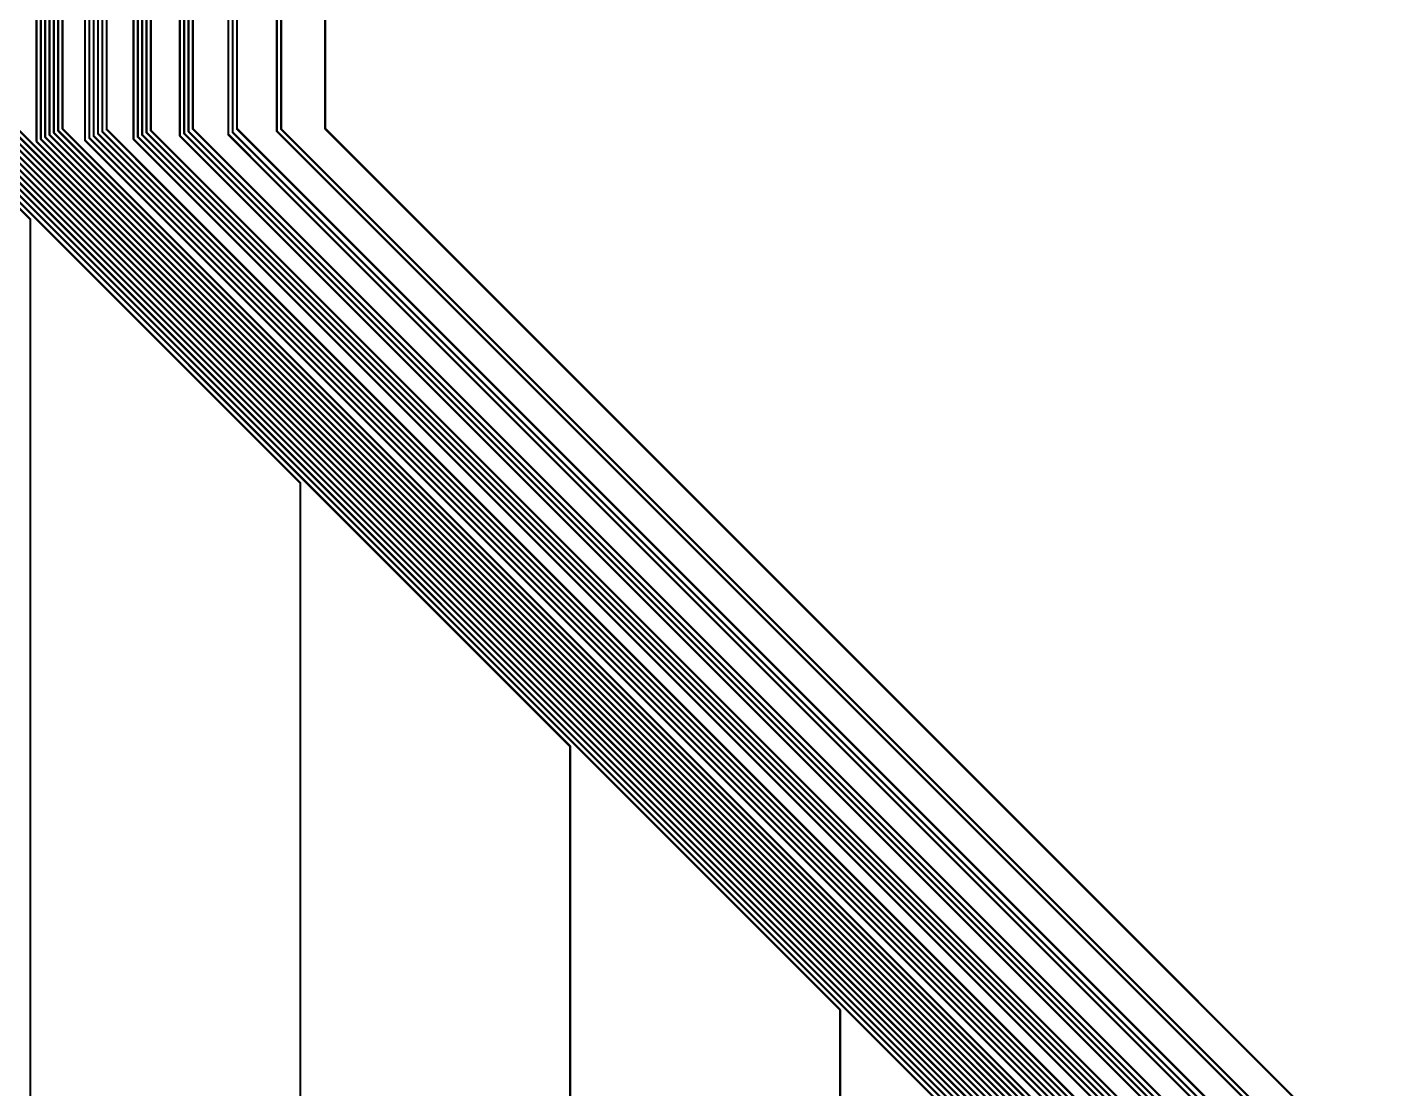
# Model space of a CAD drawing. Header units: inches. Extents: x 0 to 565, y 0 to 565.
# Drawn here: x 282.43 to 314.22, y 232.78 to 257.34 of the extents above; entities that cross this region are included whole.
import ezdxf

# ---------------------------------------------------------------- set-up
doc = ezdxf.new("R2010")
doc.units = ezdxf.units.IN

msp = doc.modelspace()

# ---------------------------------------------------------------- linework, layer by layer
at = {"const_width": 0.05}
for points in [[(282.644, 254.706), (282.644, 279.311)], [(282.744, 254.756), (282.744, 278.3)], [(283.767, 254.733), (283.767, 278.211)], [(282.844, 254.806), (282.844, 277.289)], [(283.867, 254.783), (283.867, 277.2)], [(284.889, 254.761), (284.889, 277.111)], [(282.944, 254.856), (282.944, 276.278)], [(283.967, 254.833), (283.967, 276.189)], [(284.989, 254.811), (284.989, 276.1)], [(285.961, 254.839), (285.961, 275.961)], [(283.044, 254.906), (283.044, 275.267)], [(284.067, 254.883), (284.067, 275.178)], [(285.089, 254.861), (285.089, 275.089)], [(286.061, 254.889), (286.061, 274.95)], [(287.083, 254.867), (287.083, 274.861)], [(283.144, 254.956), (283.144, 274.256)], [(284.167, 254.933), (284.167, 274.167)], [(285.189, 254.911), (285.189, 274.078)], [(286.161, 254.939), (286.161, 273.939)], [(287.183, 254.917), (287.183, 273.85)], [(288.206, 254.944), (288.206, 273.761)], [(283.244, 255), (283.244, 273.244)], [(284.267, 254.983), (284.267, 273.156)], [(285.289, 254.961), (285.289, 273.067)], [(286.261, 255), (286.261, 272.928)], [(287.283, 255), (287.283, 272.839)], [(288.306, 254.994), (288.306, 272.75)], [(289.328, 255), (289.328, 272.65)], [(282.222, 254.978), (357.5, 179.7)], [(283.144, 254.956), (395, 143.1)], [(283.244, 255), (401.25, 136.994)], [(284.267, 254.983), (438.75, 100.5)], [(285.289, 254.961), (470, 70.25)], [(286.261, 255), (495, 46.261)], [(287.283, 255), (513.75, 28.533)], [(288.206, 254.944), (520, 23.15)], [(288.306, 254.994), (526.25, 17.05)], [(289.328, 255), (532.5, 11.828)], [(281.05, 254.65), (295, 240.7)], [(281.15, 254.7), (301.25, 234.6)], [(281.25, 254.75), (307.5, 228.5)], [(281.522, 254.628), (313.75, 222.4)], [(281.622, 254.678), (320, 216.3)], [(281.722, 254.728), (326.25, 210.2)], [(281.822, 254.778), (332.5, 204.1)], [(281.922, 254.828), (338.75, 198)], [(282.022, 254.878), (345, 191.9)], [(282.122, 254.928), (351.25, 185.8)], [(282.644, 254.706), (363.75, 173.6)], [(282.744, 254.756), (370, 167.5)], [(282.844, 254.806), (376.25, 161.4)], [(282.944, 254.856), (382.5, 155.3)], [(283.044, 254.906), (388.75, 149.2)], [(283.767, 254.733), (407.5, 131)], [(283.867, 254.783), (413.75, 124.9)], [(283.967, 254.833), (420, 118.8)], [(284.067, 254.883), (426.25, 112.7)], [(284.167, 254.933), (432.5, 106.6)], [(284.889, 254.761), (445, 94.65)], [(284.989, 254.811), (451.25, 88.55)], [(285.089, 254.861), (457.5, 82.45)], [(285.189, 254.911), (463.75, 76.35)], [(285.961, 254.839), (476.25, 64.55)], [(286.061, 254.889), (482.5, 58.45)], [(286.161, 254.939), (488.75, 52.35)], [(287.083, 254.867), (501.25, 40.7)], [(287.183, 254.917), (507.5, 34.6)], [(280.85, 254.55), (282.5, 252.9)], [(280.95, 254.6), (288.75, 246.8)], [(282.5, 7.75), (282.5, 252.9)], [(288.75, 15.1), (288.75, 246.8)], [(295, 8.5), (295, 240.7)], [(301.25, 15.2), (301.25, 234.6)]]:
    msp.add_lwpolyline(points, dxfattribs=at)
at = {"const_width": 0.025}
for points in [[(283.132, 254.956, 1), (283.157, 254.956, 1)], [(283.132, 254.956, 1), (283.157, 254.956, 1)], [(283.232, 255, 1), (283.257, 255, 1)], [(283.232, 255, 1), (283.257, 255, 1)], [(284.254, 254.983, 1), (284.279, 254.983, 1)], [(284.254, 254.983, 1), (284.279, 254.983, 1)], [(285.276, 254.961, 1), (285.301, 254.961, 1)], [(285.276, 254.961, 1), (285.301, 254.961, 1)], [(286.249, 255, 1), (286.274, 255, 1)], [(286.249, 255, 1), (286.274, 255, 1)], [(287.271, 255, 1), (287.296, 255, 1)], [(287.271, 255, 1), (287.296, 255, 1)], [(288.193, 254.944, 1), (288.218, 254.944, 1)], [(288.193, 254.944, 1), (288.218, 254.944, 1)], [(288.293, 254.994, 1), (288.318, 254.994, 1)], [(288.293, 254.994, 1), (288.318, 254.994, 1)], [(289.315, 255, 1), (289.34, 255, 1)], [(289.315, 255, 1), (289.34, 255, 1)], [(282.632, 254.706, 1), (282.657, 254.706, 1)], [(282.632, 254.706, 1), (282.657, 254.706, 1)], [(282.732, 254.756, 1), (282.757, 254.756, 1)], [(282.732, 254.756, 1), (282.757, 254.756, 1)], [(282.832, 254.806, 1), (282.857, 254.806, 1)], [(282.832, 254.806, 1), (282.857, 254.806, 1)], [(282.932, 254.856, 1), (282.957, 254.856, 1)], [(282.932, 254.856, 1), (282.957, 254.856, 1)], [(283.032, 254.906, 1), (283.057, 254.906, 1)], [(283.032, 254.906, 1), (283.057, 254.906, 1)], [(283.754, 254.733, 1), (283.779, 254.733, 1)], [(283.754, 254.733, 1), (283.779, 254.733, 1)], [(283.854, 254.783, 1), (283.879, 254.783, 1)], [(283.854, 254.783, 1), (283.879, 254.783, 1)], [(283.954, 254.833, 1), (283.979, 254.833, 1)], [(283.954, 254.833, 1), (283.979, 254.833, 1)], [(284.054, 254.883, 1), (284.079, 254.883, 1)], [(284.054, 254.883, 1), (284.079, 254.883, 1)], [(284.154, 254.933, 1), (284.179, 254.933, 1)], [(284.154, 254.933, 1), (284.179, 254.933, 1)], [(284.876, 254.761, 1), (284.901, 254.761, 1)], [(284.876, 254.761, 1), (284.901, 254.761, 1)], [(284.976, 254.811, 1), (285.001, 254.811, 1)], [(284.976, 254.811, 1), (285.001, 254.811, 1)], [(285.076, 254.861, 1), (285.101, 254.861, 1)], [(285.076, 254.861, 1), (285.101, 254.861, 1)], [(285.176, 254.911, 1), (285.201, 254.911, 1)], [(285.176, 254.911, 1), (285.201, 254.911, 1)], [(285.949, 254.839, 1), (285.974, 254.839, 1)], [(285.949, 254.839, 1), (285.974, 254.839, 1)], [(286.049, 254.889, 1), (286.074, 254.889, 1)], [(286.049, 254.889, 1), (286.074, 254.889, 1)], [(286.149, 254.939, 1), (286.174, 254.939, 1)], [(286.149, 254.939, 1), (286.174, 254.939, 1)], [(287.071, 254.867, 1), (287.096, 254.867, 1)], [(287.071, 254.867, 1), (287.096, 254.867, 1)], [(287.171, 254.917, 1), (287.196, 254.917, 1)], [(287.171, 254.917, 1), (287.196, 254.917, 1)], [(282.487, 252.9, 1), (282.512, 252.9, 1)], [(282.487, 252.9, 1), (282.512, 252.9, 1)], [(288.737, 246.8, 1), (288.762, 246.8, 1)], [(288.737, 246.8, 1), (288.762, 246.8, 1)], [(294.987, 240.7, 1), (295.012, 240.7, 1)], [(294.987, 240.7, 1), (295.012, 240.7, 1)], [(301.238, 234.6, 1), (301.262, 234.6, 1)], [(301.238, 234.6, 1), (301.262, 234.6, 1)]]:
    msp.add_lwpolyline(points, format="xyb", close=True, dxfattribs=at)

doc.saveas('drawing.dxf')
